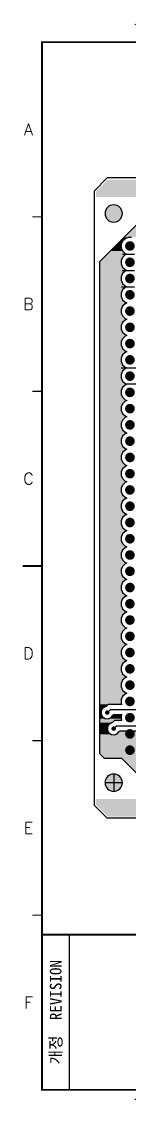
# Model space of a CAD drawing. Extents: x 295 to 953, y 10 to 290.
# Drawn here: x 486.7 to 514.4, y 9.8 to 290.2 of the extents above; entities that cross this region are included whole.
import ezdxf
from ezdxf.enums import TextEntityAlignment as Align

# ---------------------------------------------------------------- set-up
doc = ezdxf.new("R2010")
doc.units = 0
doc.header["$LTSCALE"] = 5
doc.header["$MEASUREMENT"] = 0
doc.linetypes.add('CENTER', pattern=[2, 1.25, -0.25, 0.25, -0.25])
doc.layers.get('0').update_dxf_attribs({"linetype": 'CONTINUOUS', "lineweight": 25})
for name, color, linetype in [('19_SOLD_GBR', 4, 'CONTINUOUS'), ('SHEET', 3, 'CONTINUOUS'), ('문자', 4, 'CONTINUOUS'), ('테두리', 3, 'CONTINUOUS')]:
    doc.layers.add(name, color=color, linetype=linetype)
doc.layers.add('2', color=2, linetype='CENTER', lineweight=13)
doc.styles.add('MARK', font='ARLRDBD.TTF')
doc.styles.get("Standard").update_dxf_attribs({"font": 'simplex.shx'})
doc.styles.add('굴림체', font='')
doc.styles.get('굴림체').set_extended_font_data('GulimChe')

# ---------------------------------------------------------------- blocks, each defined once
blk = doc.blocks.new('B')
at = {"layer": '문자'}
blk.add_hatch(color=256, dxfattribs=at).paths.add_polyline_path([(13.79, 10), (15.31, 6), (16.84, 10)])
at = {"color": 4, "const_width": 0.6}
blk.add_lwpolyline([(48.46, 10.32, 1), (49.06, 10.32, 1)], format="xyb", close=True, dxfattribs=at)
at = {"layer": '문자'}
for p, q in [((10.73, 2), (7.68, 10)), ((7.68, 10), (10.09, 10)), ((11.94, 5.16), (10.09, 10)), ((10.73, 10), (13.15, 10)), ((13.79, 2), (10.73, 10)), ((14.99, 5.16), (13.15, 10)), ((13.79, 10), (16.84, 10)), ((15.31, 6), (13.79, 10)), ((16.84, 10), (15.31, 6)), ((11.94, 5.16), (10.73, 2)), ((14.99, 5.16), (13.79, 2))]:
    blk.add_line(p, q, dxfattribs=at)
at = {"layer": '문자', "style": 'MARK', "oblique": 15}
blk.add_text('WOOJIN', height=6.5, dxfattribs=at).set_placement((36.4, 6), align=Align.MIDDLE_CENTER)
blk = doc.blocks.new('C')
blk.add_line((15, 285), (15, 285))
at = {"layer": '2'}
for p, q in [((252.83, 53.35), (252.83, 44.65)), ((269.53, 49), (248.48, 49))]:
    blk.add_line(p, q, dxfattribs=at)
at = {"layer": 'SHEET'}
for p, q in [((393.14, 60.3), (392.07, 56.28)), ((22, 55), (22, 15)), ((227, 55), (227, 15)), ((247, 55), (247, 22)), ((271, 55), (271, 15)), ((271, 55), (271, 15)), ((333, 55), (333, 15)), ((247, 48), (227, 48)), ((405, 45), (333, 45)), ((333, 43), (247, 43)), ((287, 43), (287, 15)), ((311, 43), (311, 15)), ((333, 36), (247, 36)), ((311, 29), (247, 29)), ((405, 29), (333, 29)), ((396, 29), (396, 15)), ((311, 22), (227, 22))]:
    blk.add_line(p, q, dxfattribs=at)
at = {"layer": 'SHEET', "color": 4}
for p, q in [((258.53, 50.9), (268.03, 51.85)), ((258.53, 50.9), (258.53, 47.1)), ((268.03, 51.85), (268.03, 46.15)), ((258.53, 47.1), (268.03, 46.15))]:
    blk.add_line(p, q, dxfattribs=at)
at = {"layer": 'SHEET'}
for points in [[(333, 55), (380.19, 55), (380.19, 63.49), (333, 63.49)], [(380.19, 55), (405, 55), (405, 63.49), (380.19, 63.49)]]:
    blk.add_lwpolyline(points, close=True, dxfattribs=at)
at = {"layer": 'SHEET', "color": 4}
for radius in [2.85, 1.9]:
    blk.add_circle((252.83, 49), radius, dxfattribs=at)
at = {"layer": 'SHEET'}
blk.add_circle((265.7, 39.32), 3.32, dxfattribs=at)
at = {"layer": '테두리'}
blk.add_line((405, 285), (405, 15), dxfattribs=at)
for points, const_width in [([(210, 290), (210, 285)], 0.5), ([(63.75, 287.5), (63.75, 285)], 0.3), ([(112.5, 287.5), (112.5, 285)], 0.3), ([(161.25, 287.5), (161.25, 285)], 0.3), ([(258.75, 287.5), (258.75, 285)], 0.3), ([(307.5, 287.5), (307.5, 285)], 0.3), ([(356.25, 287.5), (356.25, 285)], 0.3), ([(15, 285), (15, 15), (405, 15), (405, 285), (15, 285)], 0.5), ([(12.5, 240), (15, 240)], 0.3), ([(407.5, 240), (405, 240)], 0.3), ([(12.5, 195), (15, 195)], 0.3), ([(407.5, 195), (405, 195)], 0.3), ([(10, 150), (15, 150)], 0.5), ([(410, 150), (405, 150)], 0.5), ([(12.5, 105), (15, 105)], 0.3), ([(407.5, 105), (405, 105)], 0.3), ([(12.5, 60), (15, 60)], 0.3), ([(407.5, 60), (405, 60)], 0.3), ([(15, 55), (405, 55)], 0.5), ([(63.75, 12.5), (63.75, 15)], 0.3), ([(112.5, 12.5), (112.5, 15)], 0.3), ([(161.25, 12.5), (161.25, 15)], 0.3), ([(210, 10), (210, 15)], 0.5), ([(258.75, 12.5), (258.75, 15)], 0.3), ([(307.5, 12.5), (307.5, 15)], 0.3), ([(356.25, 12.5), (356.25, 15)], 0.3)]:
    blk.add_lwpolyline(points, dxfattribs=dict(at, const_width=const_width))
blk.add_blockref('B', (271, 43))
at = {"layer": '문자'}
for s, p in [('1', (39.38, 288.5)), ('2', (88.12, 288.5)), ('3', (136.88, 288.5)), ('4', (185.62, 288.5)), ('5', (234.38, 288.5)), ('6', (283.12, 288.5)), ('7', (331.88, 288.5)), ('8', (380.62, 288.5)), ('A', (11.5, 262.5)), ('A', (408.5, 262.5)), ('B', (11.5, 217.5)), ('B', (408.5, 217.5)), ('C', (11.5, 172.5)), ('C', (408.5, 172.5)), ('D', (11.5, 127.5)), ('D', (408.5, 127.5)), ('E', (11.5, 82.5)), ('E', (408.5, 82.5)), ('F', (11.5, 37.5)), ('F', (408.5, 37.5)), ('1', (39.38, 11.5)), ('2', (88.12, 11.5)), ('3', (136.88, 11.5)), ('4', (185.62, 11.5)), ('5', (234.38, 11.5)), ('6', (283.12, 11.5)), ('7', (331.88, 11.5)), ('8', (380.62, 11.5))]:
    blk.add_text(s, height=3, dxfattribs=at).set_placement(p, align=Align.MIDDLE)
at = {"layer": '문자', "style": '굴림체'}
for s, height, p in [('SUB-TITLE', 2, (339.77, 61.98)), ('SHEET', 2, (384.24, 61.74)), ('설계 MEMO', 2.5, (237, 51.5)), ('작성일', 2, (279, 41)), ('승   인', 2, (322, 41)), ('DIM.IN mm', 2.85, (259, 39.5)), ('DATE', 2, (279, 38)), ('APPROVED', 2, (322, 38)), ('척도 SCALE', 2.5, (259, 32.5)), ('작  성', 2, (279, 34)), ('DRAWN', 2, (279, 31)), ('설  계', 2, (279, 27)), ('DESIGNED', 2, (279, 24)), ('검  토', 2, (279, 20)), ('CHECKED', 2, (279, 17))]:
    blk.add_text(s, height=height, dxfattribs=at).set_placement(p, align=Align.MIDDLE_CENTER)
blk.add_text('개정  REVISION', height=3, rotation=90, dxfattribs=at).set_placement((18.5, 35), align=Align.MIDDLE_CENTER)
for s, p in [('TITLE', (333.95, 42.05)), ('DWG.NO.', (333.95, 26.15))]:
    blk.add_text(s, height=2, dxfattribs=at).set_placement(p)
at = {"layer": '문자', "style": '굴림체', "width": 0.75}
blk.add_text('공차 적용기준 : WMS C 40201', height=2.85, dxfattribs=at).set_placement((249, 18.5), align=Align.MIDDLE_CENTER)

msp = doc.modelspace()

# ---------------------------------------------------------------- hatches: boundary and pattern name
at = {"linetype": 'Continuous'}
h = msp.add_hatch(color=256, dxfattribs=at)
h.dxf.hatch_style = 1
edge = h.paths.add_edge_path()
edge.add_arc((510.43, 240.84), 2.23, 0, 180)
edge.add_arc((510.43, 240.84), 2.23, 180, 360)
edge = h.paths.add_edge_path()
edge.add_arc((510.43, 94.16), 2.23, 0, 180)
edge.add_arc((510.43, 94.16), 2.23, 180, 360)

# ---------------------------------------------------------------- linework, layer by layer
msp.add_line((491.98, 15), (491.98, 15))
msp.add_line((491.98, 15), (491.98, 15))
at = {"color": 7}
for points, const_width in [([(515.24, 232.46, -1), (514, 232.46, -1)], 1.24), ([(515.24, 228.27, -1), (514, 228.27, -1)], 1.24), ([(515.24, 224.08, -1), (514, 224.08, -1)], 1.24), ([(515.24, 219.89, -1), (514, 219.89, -1)], 1.24), ([(515.24, 215.7, -1), (514, 215.7, -1)], 1.24), ([(515.24, 211.51, -1), (514, 211.51, -1)], 1.24), ([(515.24, 207.31, -1), (514, 207.31, -1)], 1.24), ([(515.24, 203.12, -1), (514, 203.12, -1)], 1.24), ([(515.24, 198.93, -1), (514, 198.93, -1)], 1.24), ([(515.24, 194.74, -1), (514, 194.74, -1)], 1.24), ([(515.24, 190.55, -1), (514, 190.55, -1)], 1.24), ([(515.24, 186.36, -1), (514, 186.36, -1)], 1.24), ([(515.24, 182.17, -1), (514, 182.17, -1)], 1.24), ([(515.24, 177.98, -1), (514, 177.98, -1)], 1.24), ([(515.24, 173.79, -1), (514, 173.79, -1)], 1.24), ([(515.24, 169.6, -1), (514, 169.6, -1)], 1.24), ([(515.24, 165.4, -1), (514, 165.4, -1)], 1.24), ([(515.24, 161.21, -1), (514, 161.21, -1)], 1.24), ([(515.24, 157.02, -1), (514, 157.02, -1)], 1.24), ([(515.24, 152.83, -1), (514, 152.83, -1)], 1.24), ([(515.24, 148.64, -1), (514, 148.64, -1)], 1.24), ([(515.24, 144.45, -1), (514, 144.45, -1)], 1.24), ([(515.24, 140.26, -1), (514, 140.26, -1)], 1.24), ([(515.24, 136.07, -1), (514, 136.07, -1)], 1.24), ([(515.24, 131.88, -1), (514, 131.88, -1)], 1.24), ([(515.24, 127.69, -1), (514, 127.69, -1)], 1.24), ([(515.24, 123.49, -1), (514, 123.49, -1)], 1.24), ([(515.24, 119.3, -1), (514, 119.3, -1)], 1.24), ([(515.24, 115.11, -1), (514, 115.11, -1)], 1.24), ([(509.07, 112.23, -1), (508.49, 112.23, -1)], 0.577), ([(515.24, 110.92, -1), (514, 110.92, -1)], 1.24), ([(510.72, 108.1, -1), (510.14, 108.1, -1)], 0.577), ([(515.24, 106.73, -1), (514, 106.73, -1)], 1.24), ([(515.24, 102.54, -1), (514, 102.54, -1)], 1.24)]:
    msp.add_lwpolyline(points, format="xyb", close=True, dxfattribs=dict(at, const_width=const_width))
at = {"layer": '19_SOLD_GBR', "color": 7}
for p, q in [((508.78, 250), (505.48, 246.7)), ((868.48, 250), (508.78, 250)), ((505.48, 88.3), (505.48, 246.7)), ((506.88, 228.48), (521.63, 243.24)), ((512.73, 233.72), (512.39, 232.9)), ((512.39, 232.9), (512.39, 232.02)), ((513.36, 234.35), (512.73, 233.72)), ((514.17, 234.69), (513.36, 234.35)), ((515.06, 234.69), (514.17, 234.69)), ((512.39, 232.02), (512.73, 231.2)), ((512.66, 230.37), (515.81, 230.37)), ((512.73, 231.2), (513.36, 230.57)), ((513.36, 230.16), (512.73, 229.53)), ((513.36, 230.57), (513.86, 230.37)), ((513.86, 230.37), (513.36, 230.16)), ((506.88, 101.57), (506.88, 228.48)), ((512.73, 229.53), (512.39, 228.71)), ((512.39, 228.71), (512.39, 227.83)), ((512.39, 227.83), (512.73, 227.01)), ((512.73, 225.34), (512.39, 224.52)), ((512.39, 224.52), (512.39, 223.64)), ((512.62, 226.17), (515.81, 226.17)), ((512.73, 227.01), (513.36, 226.38)), ((513.36, 225.97), (512.73, 225.34)), ((513.36, 226.38), (513.86, 226.17)), ((513.86, 226.17), (513.36, 225.97)), ((512.39, 223.64), (512.73, 222.82)), ((512.47, 221.98), (515.81, 221.98)), ((512.73, 222.82), (513.36, 222.19)), ((513.36, 221.78), (512.73, 221.15)), ((513.36, 222.19), (513.86, 221.98)), ((513.86, 221.98), (513.36, 221.78)), ((512.73, 221.15), (512.39, 220.33)), ((512.39, 220.33), (512.39, 219.45)), ((512.39, 219.45), (512.73, 218.63)), ((512.73, 216.96), (512.39, 216.14)), ((512.39, 216.14), (512.39, 215.25)), ((512.73, 218.63), (513.36, 218)), ((513.36, 217.59), (512.73, 216.96)), ((513.36, 218), (513.86, 217.79)), ((513.86, 217.79), (513.36, 217.59)), ((512.39, 215.25), (512.73, 214.43)), ((512.73, 214.43), (513.36, 213.81)), ((513.36, 213.39), (512.73, 212.77)), ((513.36, 213.81), (513.86, 213.6)), ((513.86, 213.6), (513.36, 213.39)), ((512.73, 212.77), (512.39, 211.95)), ((512.39, 211.95), (512.39, 211.06)), ((512.39, 211.06), (512.73, 210.24)), ((512.73, 208.58), (512.39, 207.76)), ((512.39, 207.76), (512.39, 206.87)), ((512.73, 210.24), (513.36, 209.62)), ((513.36, 209.2), (512.73, 208.58)), ((513.36, 209.62), (513.86, 209.41)), ((513.86, 209.41), (513.36, 209.2)), ((512.39, 206.87), (512.73, 206.05)), ((512.73, 206.05), (513.36, 205.43)), ((513.36, 205.01), (512.73, 204.39)), ((513.36, 205.43), (513.86, 205.22)), ((513.86, 205.22), (513.36, 205.01)), ((512.73, 204.39), (512.39, 203.57)), ((512.39, 203.57), (512.39, 202.68)), ((512.39, 202.68), (512.73, 201.86)), ((512.37, 201.03), (516.7, 201.03)), ((512.73, 200.19), (512.39, 199.38)), ((512.39, 199.38), (512.39, 198.49)), ((512.73, 201.86), (513.36, 201.23)), ((513.36, 200.82), (512.73, 200.19)), ((513.36, 201.23), (513.86, 201.03)), ((513.86, 201.03), (513.36, 200.82)), ((512.39, 198.49), (512.73, 197.67)), ((512.73, 197.67), (513.36, 197.04)), ((513.36, 196.63), (512.73, 196)), ((516.75, 196.84), (513.32, 196.84)), ((513.36, 197.04), (513.86, 196.84)), ((513.86, 196.84), (513.36, 196.63)), ((512.73, 196), (512.39, 195.19)), ((512.39, 195.19), (512.39, 194.3)), ((512.39, 194.3), (512.73, 193.48)), ((512.73, 191.81), (512.39, 190.99)), ((512.39, 190.99), (512.39, 190.11)), ((512.73, 193.48), (513.36, 192.85)), ((513.36, 192.44), (512.73, 191.81)), ((513.36, 192.85), (513.86, 192.65)), ((513.86, 192.65), (513.36, 192.44)), ((512.39, 190.11), (512.73, 189.29)), ((512.73, 189.29), (513.36, 188.66)), ((513.36, 188.25), (512.73, 187.62)), ((513.36, 188.66), (513.86, 188.46)), ((513.86, 188.46), (513.36, 188.25)), ((512.73, 187.62), (512.39, 186.8)), ((512.39, 186.8), (512.39, 185.92)), ((512.39, 185.92), (512.73, 185.1)), ((512.73, 183.43), (512.39, 182.61)), ((512.39, 182.61), (512.39, 181.73)), ((512.73, 185.1), (513.36, 184.47)), ((513.36, 184.06), (512.73, 183.43)), ((513.36, 184.47), (513.86, 184.26)), ((513.86, 184.26), (513.36, 184.06)), ((512.39, 181.73), (512.73, 180.91)), ((512.73, 180.91), (513.36, 180.28)), ((513.36, 179.87), (512.73, 179.24)), ((513.36, 180.28), (513.86, 180.07)), ((513.86, 180.07), (513.36, 179.87)), ((512.73, 179.24), (512.39, 178.42)), ((512.39, 178.42), (512.39, 177.54)), ((512.39, 177.54), (512.73, 176.72)), ((512.73, 176.72), (513.36, 176.09)), ((512.73, 175.05), (512.39, 174.23)), ((512.39, 174.23), (512.39, 173.34)), ((513.36, 175.68), (512.73, 175.05)), ((513.36, 176.09), (513.86, 175.88)), ((513.86, 175.88), (513.36, 175.68)), ((512.39, 173.34), (512.73, 172.52)), ((512.73, 172.52), (513.36, 171.9)), ((513.36, 171.48), (512.73, 170.86)), ((513.36, 171.9), (513.86, 171.69)), ((513.86, 171.69), (513.36, 171.48)), ((512.73, 170.86), (512.39, 170.04)), ((512.39, 170.04), (512.39, 169.15)), ((512.39, 169.15), (512.73, 168.33)), ((512.73, 168.33), (513.36, 167.71)), ((512.73, 166.67), (512.39, 165.85)), ((512.39, 165.85), (512.39, 164.96)), ((513.36, 167.29), (512.73, 166.67)), ((513.36, 167.71), (513.86, 167.5)), ((513.86, 167.5), (513.36, 167.29)), ((512.39, 164.96), (512.73, 164.14)), ((512.73, 164.14), (513.36, 163.52)), ((513.36, 163.1), (512.73, 162.48)), ((513.36, 163.52), (513.86, 163.31)), ((513.86, 163.31), (513.36, 163.1)), ((512.73, 162.48), (512.39, 161.66)), ((512.39, 161.66), (512.39, 160.77)), ((512.39, 160.77), (512.73, 159.95)), ((512.73, 159.95), (513.36, 159.32)), ((512.73, 158.28), (512.39, 157.47)), ((512.39, 157.47), (512.39, 156.58)), ((513.36, 158.91), (512.73, 158.28)), ((513.36, 159.32), (513.86, 159.12)), ((513.86, 159.12), (513.36, 158.91)), ((512.39, 156.58), (512.73, 155.76)), ((512.73, 155.76), (513.36, 155.13)), ((513.36, 154.72), (512.73, 154.09)), ((513.36, 155.13), (513.86, 154.93)), ((513.86, 154.93), (513.36, 154.72)), ((512.73, 154.09), (512.39, 153.28)), ((512.39, 153.28), (512.39, 152.39)), ((512.39, 152.39), (512.73, 151.57)), ((512.73, 151.57), (513.36, 150.94)), ((512.73, 149.9), (512.39, 149.08)), ((512.39, 149.08), (512.39, 148.2)), ((513.36, 150.53), (512.73, 149.9)), ((513.36, 150.94), (513.86, 150.74)), ((513.86, 150.74), (513.36, 150.53)), ((512.39, 148.2), (512.73, 147.38)), ((512.73, 147.38), (513.36, 146.75)), ((513.36, 146.34), (512.73, 145.71)), ((513.36, 146.75), (513.86, 146.55)), ((513.86, 146.55), (513.36, 146.34)), ((512.73, 145.71), (512.39, 144.89)), ((512.39, 144.89), (512.39, 144.01)), ((512.39, 144.01), (512.73, 143.19)), ((512.73, 143.19), (513.36, 142.56)), ((512.73, 141.52), (512.39, 140.7)), ((512.39, 140.7), (512.39, 139.82)), ((513.36, 142.15), (512.73, 141.52)), ((513.36, 142.56), (513.86, 142.35)), ((513.86, 142.35), (513.36, 142.15)), ((512.39, 139.82), (512.73, 139)), ((512.73, 139), (513.36, 138.37)), ((513.36, 137.96), (512.73, 137.33)), ((513.36, 138.37), (513.86, 138.16)), ((513.86, 138.16), (513.36, 137.96)), ((512.73, 137.33), (512.39, 136.51)), ((512.39, 136.51), (512.39, 135.63)), ((512.39, 135.63), (512.73, 134.81)), ((512.73, 134.81), (513.36, 134.18)), ((512.73, 133.14), (512.39, 132.32)), ((512.39, 132.32), (512.39, 131.43)), ((513.36, 133.77), (512.73, 133.14)), ((513.36, 134.18), (513.86, 133.97)), ((513.86, 133.97), (513.36, 133.77)), ((512.39, 131.43), (512.73, 130.61)), ((512.73, 130.61), (513.36, 129.99)), ((513.36, 129.57), (512.73, 128.95)), ((513.36, 129.99), (513.86, 129.78)), ((513.86, 129.78), (513.36, 129.57)), ((512.73, 128.95), (512.39, 128.13)), ((512.39, 128.13), (512.39, 127.24)), ((512.39, 127.24), (512.73, 126.42)), ((512.73, 126.42), (513.36, 125.8)), ((512.73, 124.76), (512.39, 123.94)), ((512.39, 123.94), (512.39, 123.05)), ((513.36, 125.38), (512.73, 124.76)), ((513.36, 125.8), (513.86, 125.59)), ((513.86, 125.59), (513.36, 125.38)), ((512.39, 123.05), (512.73, 122.23)), ((512.73, 122.23), (513.36, 121.61)), ((513.36, 121.19), (512.73, 120.57)), ((513.36, 121.61), (513.86, 121.4)), ((513.86, 121.4), (513.36, 121.19)), ((512.73, 120.57), (512.39, 119.75)), ((512.39, 119.75), (512.39, 118.86)), ((512.39, 118.86), (512.73, 118.04)), ((512.73, 118.04), (513.36, 117.41)), ((512.73, 116.37), (512.39, 115.56)), ((512.39, 115.56), (512.39, 114.67)), ((513.36, 117), (512.73, 116.37)), ((513.36, 117.41), (513.86, 117.21)), ((513.86, 117.21), (513.36, 117)), ((507.57, 113.3), (507.21, 112.61)), ((507.21, 112.61), (507.21, 111.84)), ((508.2, 113.73), (507.57, 113.3)), ((508.45, 113.76), (508.2, 113.73)), ((509.02, 114.34), (508.45, 113.76)), ((508.78, 112.23), (509.57, 113.02)), ((512.53, 114.34), (509.02, 114.34)), ((509.57, 113.02), (525.24, 113.02)), ((512.39, 114.67), (512.53, 114.34)), ((507.21, 111.84), (507.57, 111.15)), ((507.57, 111.15), (508.2, 110.72)), ((508.2, 110.72), (508.97, 110.62)), ((508.97, 110.62), (509.69, 110.9)), ((509.85, 109.61), (509.22, 109.17)), ((509.69, 110.9), (510.21, 111.47)), ((510.1, 109.64), (509.85, 109.61)), ((510.61, 110.15), (510.1, 109.64)), ((510.21, 111.47), (510.26, 111.7)), ((510.26, 111.7), (512.53, 111.7)), ((512.53, 110.15), (510.61, 110.15)), ((512.53, 111.7), (512.39, 111.37)), ((512.39, 111.37), (512.39, 110.48)), ((512.39, 110.48), (512.53, 110.15)), ((509.22, 109.17), (508.86, 108.49)), ((508.86, 108.49), (508.86, 107.71)), ((508.86, 107.71), (509.22, 107.03)), ((509.22, 107.03), (509.85, 106.59)), ((509.85, 106.59), (510.62, 106.5)), ((510.43, 108.1), (511.15, 108.83)), ((510.62, 106.5), (511.34, 106.77)), ((511.15, 108.83), (525.18, 108.83)), ((511.34, 106.77), (511.86, 107.35)), ((511.86, 107.35), (511.9, 107.51)), ((511.9, 107.51), (525.72, 107.51)), ((508.02, 100.43), (506.88, 101.57)), ((512.56, 100.43), (508.02, 100.43)), ((521.22, 91.77), (512.56, 100.43)), ((510.43, 96.39), (510.43, 91.93)), ((512.66, 94.16), (508.2, 94.16)), ((508.78, 85), (505.48, 88.3)), ((868.48, 85), (508.78, 85))]:
    msp.add_line(p, q, dxfattribs=at)
for centre, start, end in [((510.43, 240.84), 0, 180), ((510.43, 240.84), 180, 0), ((510.43, 94.16), 0, 180), ((510.43, 94.16), 180, 0)]:
    msp.add_arc(centre, 2.23, start, end, dxfattribs=at)
for points in [[(868.07, 246.53), (868.07, 249.18), (505.89, 246.53), (508.53, 249.18)], [(868.07, 249.18), (867.65, 249.59), (508.53, 249.18), (508.94, 249.59)], [(867.65, 249.59), (867.65, 249.59), (508.94, 249.59), (867.65, 249.59)], [(868.07, 245.05), (868.07, 246.53), (505.89, 245.05), (505.89, 246.53)], [(868.07, 245.05), (868.07, 245.05), (856.93, 245.05), (505.89, 245.05)], [(541.92, 234.69), (547.01, 239.77), (513.09, 234.69), (518.17, 239.77)], [(512.39, 232.02), (512.39, 232.9), (510.42, 232.02), (511.3, 232.9)], [(512.39, 232.9), (512.73, 233.72), (511.3, 232.9), (512.12, 233.72)], [(512.73, 233.72), (513.36, 234.35), (512.12, 233.72), (512.75, 234.35)], [(513.36, 234.35), (514.17, 234.69), (512.75, 234.35), (513.09, 234.69)], [(518.37, 234.69), (518.37, 234.69), (515.06, 234.69), (514.17, 234.69)], [(512.73, 229.53), (513.36, 230.16), (507.93, 229.53), (508.56, 230.16)], [(513.36, 230.16), (513.86, 230.37), (508.56, 230.16), (508.76, 230.37)], [(513.86, 230.37), (513.36, 230.57), (508.76, 230.37), (508.97, 230.57)], [(513.36, 230.57), (512.73, 231.2), (508.97, 230.57), (509.6, 231.2)], [(512.73, 231.2), (512.39, 232.02), (509.6, 231.2), (510.42, 232.02)], [(512.39, 228.48), (512.39, 228.71), (506.88, 228.48), (507.11, 228.71)], [(512.39, 227.83), (512.39, 228.48), (506.88, 227.83), (506.88, 228.48)], [(512.73, 227.01), (512.39, 227.83), (506.88, 227.01), (506.88, 227.83)], [(512.39, 228.71), (512.73, 229.53), (507.11, 228.71), (507.93, 229.53)], [(513.36, 226.38), (512.73, 227.01), (506.88, 226.38), (506.88, 227.01)], [(513.86, 226.17), (513.36, 226.38), (506.88, 226.17), (506.88, 226.38)], [(513.36, 225.97), (513.86, 226.17), (506.88, 225.97), (506.88, 226.17)], [(512.73, 225.34), (513.36, 225.97), (506.88, 225.34), (506.88, 225.97)], [(512.39, 224.52), (512.73, 225.34), (506.88, 224.52), (506.88, 225.34)], [(512.39, 223.64), (512.39, 224.52), (506.88, 223.64), (506.88, 224.52)], [(512.73, 222.82), (512.39, 223.64), (506.88, 222.82), (506.88, 223.64)], [(513.36, 222.19), (512.73, 222.82), (506.88, 222.19), (506.88, 222.82)], [(513.86, 221.98), (513.36, 222.19), (506.88, 221.98), (506.88, 222.19)], [(513.36, 221.78), (513.86, 221.98), (506.88, 221.78), (506.88, 221.98)], [(512.73, 221.15), (513.36, 221.78), (506.88, 221.15), (506.88, 221.78)], [(512.39, 220.33), (512.73, 221.15), (506.88, 220.33), (506.88, 221.15)], [(512.39, 219.45), (512.39, 220.33), (506.88, 219.45), (506.88, 220.33)], [(512.73, 218.63), (512.39, 219.45), (506.88, 218.63), (506.88, 219.45)], [(513.36, 218), (512.73, 218.63), (506.88, 218), (506.88, 218.63)], [(513.86, 217.79), (513.36, 218), (506.88, 217.79), (506.88, 218)], [(513.36, 217.59), (513.86, 217.79), (506.88, 217.59), (506.88, 217.79)], [(512.73, 216.96), (513.36, 217.59), (506.88, 216.96), (506.88, 217.59)], [(512.39, 216.14), (512.73, 216.96), (506.88, 216.14), (506.88, 216.96)], [(512.39, 215.25), (512.39, 216.14), (506.88, 215.25), (506.88, 216.14)], [(512.73, 214.43), (512.39, 215.25), (506.88, 214.43), (506.88, 215.25)], [(513.36, 213.81), (512.73, 214.43), (506.88, 213.81), (506.88, 214.43)], [(513.86, 213.6), (513.36, 213.81), (506.88, 213.6), (506.88, 213.81)], [(513.36, 213.39), (513.86, 213.6), (506.88, 213.39), (506.88, 213.6)], [(512.73, 212.77), (513.36, 213.39), (506.88, 212.77), (506.88, 213.39)], [(512.39, 211.95), (512.73, 212.77), (506.88, 211.95), (506.88, 212.77)], [(512.39, 211.06), (512.39, 211.95), (506.88, 211.06), (506.88, 211.95)], [(512.73, 210.24), (512.39, 211.06), (506.88, 210.24), (506.88, 211.06)], [(513.36, 209.62), (512.73, 210.24), (506.88, 209.62), (506.88, 210.24)], [(513.86, 209.41), (513.36, 209.62), (506.88, 209.41), (506.88, 209.62)], [(513.36, 209.2), (513.86, 209.41), (506.88, 209.2), (506.88, 209.41)], [(512.73, 208.58), (513.36, 209.2), (506.88, 208.58), (506.88, 209.2)], [(512.39, 207.76), (512.73, 208.58), (506.88, 207.76), (506.88, 208.58)], [(512.39, 206.87), (512.39, 207.76), (506.88, 206.87), (506.88, 207.76)], [(512.73, 206.05), (512.39, 206.87), (506.88, 206.05), (506.88, 206.87)], [(513.36, 205.43), (512.73, 206.05), (506.88, 205.43), (506.88, 206.05)], [(513.86, 205.22), (513.36, 205.43), (506.88, 205.22), (506.88, 205.43)], [(513.36, 205.01), (513.86, 205.22), (506.88, 205.01), (506.88, 205.22)], [(512.73, 204.39), (513.36, 205.01), (506.88, 204.39), (506.88, 205.01)], [(512.39, 203.57), (512.73, 204.39), (506.88, 203.57), (506.88, 204.39)], [(512.39, 202.68), (512.39, 203.57), (506.88, 202.68), (506.88, 203.57)], [(512.73, 201.86), (512.39, 202.68), (506.88, 201.86), (506.88, 202.68)], [(513.36, 201.23), (512.73, 201.86), (506.88, 201.23), (506.88, 201.86)], [(513.86, 201.03), (513.36, 201.23), (506.88, 201.03), (506.88, 201.23)], [(513.36, 200.82), (513.86, 201.03), (506.88, 200.82), (506.88, 201.03)], [(512.73, 200.19), (513.36, 200.82), (506.88, 200.19), (506.88, 200.82)], [(512.39, 199.38), (512.73, 200.19), (506.88, 199.38), (506.88, 200.19)], [(512.39, 198.49), (512.39, 199.38), (506.88, 198.49), (506.88, 199.38)], [(512.73, 197.67), (512.39, 198.49), (506.88, 197.67), (506.88, 198.49)], [(513.36, 197.04), (512.73, 197.67), (506.88, 197.04), (506.88, 197.67)], [(513.86, 196.84), (513.36, 197.04), (506.88, 196.84), (506.88, 197.04)], [(513.36, 196.63), (513.86, 196.84), (506.88, 196.63), (506.88, 196.84)], [(512.73, 196), (513.36, 196.63), (506.88, 196), (506.88, 196.63)], [(512.39, 195.19), (512.73, 196), (506.88, 195.19), (506.88, 196)], [(512.39, 194.3), (512.39, 195.19), (506.88, 194.3), (506.88, 195.19)], [(512.73, 193.48), (512.39, 194.3), (506.88, 193.48), (506.88, 194.3)], [(513.36, 192.85), (512.73, 193.48), (506.88, 192.85), (506.88, 193.48)], [(513.86, 192.65), (513.36, 192.85), (506.88, 192.65), (506.88, 192.85)], [(513.36, 192.44), (513.86, 192.65), (506.88, 192.44), (506.88, 192.65)], [(512.73, 191.81), (513.36, 192.44), (506.88, 191.81), (506.88, 192.44)], [(512.39, 190.99), (512.73, 191.81), (506.88, 190.99), (506.88, 191.81)], [(512.39, 190.11), (512.39, 190.99), (506.88, 190.11), (506.88, 190.99)], [(512.73, 189.29), (512.39, 190.11), (506.88, 189.29), (506.88, 190.11)], [(513.36, 188.66), (512.73, 189.29), (506.88, 188.66), (506.88, 189.29)], [(513.86, 188.46), (513.36, 188.66), (506.88, 188.46), (506.88, 188.66)], [(513.36, 188.25), (513.86, 188.46), (506.88, 188.25), (506.88, 188.46)], [(512.73, 187.62), (513.36, 188.25), (506.88, 187.62), (506.88, 188.25)], [(512.39, 186.8), (512.73, 187.62), (506.88, 186.8), (506.88, 187.62)], [(512.39, 185.92), (512.39, 186.8), (506.88, 185.92), (506.88, 186.8)], [(512.73, 185.1), (512.39, 185.92), (506.88, 185.1), (506.88, 185.92)], [(513.36, 184.47), (512.73, 185.1), (506.88, 184.47), (506.88, 185.1)], [(513.86, 184.26), (513.36, 184.47), (506.88, 184.26), (506.88, 184.47)], [(513.36, 184.06), (513.86, 184.26), (506.88, 184.06), (506.88, 184.26)], [(512.73, 183.43), (513.36, 184.06), (506.88, 183.43), (506.88, 184.06)], [(512.39, 182.61), (512.73, 183.43), (506.88, 182.61), (506.88, 183.43)], [(512.39, 181.73), (512.39, 182.61), (506.88, 181.73), (506.88, 182.61)], [(512.73, 180.91), (512.39, 181.73), (506.88, 180.91), (506.88, 181.73)], [(513.36, 180.28), (512.73, 180.91), (506.88, 180.28), (506.88, 180.91)], [(513.86, 180.07), (513.36, 180.28), (506.88, 180.07), (506.88, 180.28)], [(513.36, 179.87), (513.86, 180.07), (506.88, 179.87), (506.88, 180.07)], [(512.73, 179.24), (513.36, 179.87), (506.88, 179.24), (506.88, 179.87)], [(512.39, 178.42), (512.73, 179.24), (506.88, 178.42), (506.88, 179.24)], [(512.39, 177.54), (512.39, 178.42), (506.88, 177.54), (506.88, 178.42)], [(512.73, 176.72), (512.39, 177.54), (506.88, 176.72), (506.88, 177.54)], [(513.36, 176.09), (512.73, 176.72), (506.88, 176.09), (506.88, 176.72)], [(513.86, 175.88), (513.36, 176.09), (506.88, 175.88), (506.88, 176.09)], [(513.36, 175.68), (513.86, 175.88), (506.88, 175.68), (506.88, 175.88)], [(512.73, 175.05), (513.36, 175.68), (506.88, 175.05), (506.88, 175.68)], [(512.39, 174.23), (512.73, 175.05), (506.88, 174.23), (506.88, 175.05)], [(512.39, 173.34), (512.39, 174.23), (506.88, 173.34), (506.88, 174.23)], [(512.73, 172.52), (512.39, 173.34), (506.88, 172.52), (506.88, 173.34)], [(513.36, 171.9), (512.73, 172.52), (506.88, 171.9), (506.88, 172.52)], [(513.86, 171.69), (513.36, 171.9), (506.88, 171.69), (506.88, 171.9)], [(513.36, 171.48), (513.86, 171.69), (506.88, 171.48), (506.88, 171.69)], [(512.73, 170.86), (513.36, 171.48), (506.88, 170.86), (506.88, 171.48)], [(512.39, 170.04), (512.73, 170.86), (506.88, 170.04), (506.88, 170.86)], [(512.39, 169.15), (512.39, 170.04), (506.88, 169.15), (506.88, 170.04)], [(512.73, 168.33), (512.39, 169.15), (506.88, 168.33), (506.88, 169.15)], [(513.36, 167.71), (512.73, 168.33), (506.88, 167.71), (506.88, 168.33)], [(513.86, 167.5), (513.36, 167.71), (506.88, 167.5), (506.88, 167.71)], [(513.36, 167.29), (513.86, 167.5), (506.88, 167.29), (506.88, 167.5)], [(512.73, 166.67), (513.36, 167.29), (506.88, 166.67), (506.88, 167.29)], [(512.39, 165.85), (512.73, 166.67), (506.88, 165.85), (506.88, 166.67)], [(512.39, 164.96), (512.39, 165.85), (506.88, 164.96), (506.88, 165.85)], [(512.73, 164.14), (512.39, 164.96), (506.88, 164.14), (506.88, 164.96)], [(513.36, 163.52), (512.73, 164.14), (506.88, 163.52), (506.88, 164.14)], [(513.86, 163.31), (513.36, 163.52), (506.88, 163.31), (506.88, 163.52)], [(513.36, 163.1), (513.86, 163.31), (506.88, 163.1), (506.88, 163.31)], [(512.73, 162.48), (513.36, 163.1), (506.88, 162.48), (506.88, 163.1)], [(512.39, 161.66), (512.73, 162.48), (506.88, 161.66), (506.88, 162.48)], [(512.39, 160.77), (512.39, 161.66), (506.88, 160.77), (506.88, 161.66)], [(512.73, 159.95), (512.39, 160.77), (506.88, 159.95), (506.88, 160.77)], [(513.36, 159.32), (512.73, 159.95), (506.88, 159.32), (506.88, 159.95)], [(513.86, 159.12), (513.36, 159.32), (506.88, 159.12), (506.88, 159.32)], [(513.36, 158.91), (513.86, 159.12), (506.88, 158.91), (506.88, 159.12)], [(512.73, 158.28), (513.36, 158.91), (506.88, 158.28), (506.88, 158.91)], [(512.39, 157.47), (512.73, 158.28), (506.88, 157.47), (506.88, 158.28)], [(512.39, 156.58), (512.39, 157.47), (506.88, 156.58), (506.88, 157.47)], [(512.73, 155.76), (512.39, 156.58), (506.88, 155.76), (506.88, 156.58)], [(513.36, 155.13), (512.73, 155.76), (506.88, 155.13), (506.88, 155.76)], [(513.86, 154.93), (513.36, 155.13), (506.88, 154.93), (506.88, 155.13)], [(513.36, 154.72), (513.86, 154.93), (506.88, 154.72), (506.88, 154.93)], [(512.73, 154.09), (513.36, 154.72), (506.88, 154.09), (506.88, 154.72)], [(512.39, 153.28), (512.73, 154.09), (506.88, 153.28), (506.88, 154.09)], [(512.39, 152.39), (512.39, 153.28), (506.88, 152.39), (506.88, 153.28)], [(512.73, 151.57), (512.39, 152.39), (506.88, 151.57), (506.88, 152.39)], [(513.36, 150.94), (512.73, 151.57), (506.88, 150.94), (506.88, 151.57)], [(513.86, 150.74), (513.36, 150.94), (506.88, 150.74), (506.88, 150.94)], [(513.36, 150.53), (513.86, 150.74), (506.88, 150.53), (506.88, 150.74)], [(512.73, 149.9), (513.36, 150.53), (506.88, 149.9), (506.88, 150.53)], [(512.39, 149.08), (512.73, 149.9), (506.88, 149.08), (506.88, 149.9)], [(512.39, 148.2), (512.39, 149.08), (506.88, 148.2), (506.88, 149.08)], [(512.73, 147.38), (512.39, 148.2), (506.88, 147.38), (506.88, 148.2)], [(513.36, 146.75), (512.73, 147.38), (506.88, 146.75), (506.88, 147.38)], [(513.86, 146.55), (513.36, 146.75), (506.88, 146.55), (506.88, 146.75)], [(513.36, 146.34), (513.86, 146.55), (506.88, 146.34), (506.88, 146.55)], [(512.73, 145.71), (513.36, 146.34), (506.88, 145.71), (506.88, 146.34)], [(512.39, 144.89), (512.73, 145.71), (506.88, 144.89), (506.88, 145.71)], [(512.39, 144.01), (512.39, 144.89), (506.88, 144.01), (506.88, 144.89)], [(512.73, 143.19), (512.39, 144.01), (506.88, 143.19), (506.88, 144.01)], [(513.36, 142.56), (512.73, 143.19), (506.88, 142.56), (506.88, 143.19)], [(513.86, 142.35), (513.36, 142.56), (506.88, 142.35), (506.88, 142.56)], [(513.36, 142.15), (513.86, 142.35), (506.88, 142.15), (506.88, 142.35)], [(512.73, 141.52), (513.36, 142.15), (506.88, 141.52), (506.88, 142.15)], [(512.39, 140.7), (512.73, 141.52), (506.88, 140.7), (506.88, 141.52)], [(512.39, 139.82), (512.39, 140.7), (506.88, 139.82), (506.88, 140.7)], [(512.73, 139), (512.39, 139.82), (506.88, 139), (506.88, 139.82)], [(513.36, 138.37), (512.73, 139), (506.88, 138.37), (506.88, 139)], [(513.86, 138.16), (513.36, 138.37), (506.88, 138.16), (506.88, 138.37)], [(513.36, 137.96), (513.86, 138.16), (506.88, 137.96), (506.88, 138.16)], [(512.73, 137.33), (513.36, 137.96), (506.88, 137.33), (506.88, 137.96)], [(512.39, 136.51), (512.73, 137.33), (506.88, 136.51), (506.88, 137.33)], [(512.39, 135.63), (512.39, 136.51), (506.88, 135.63), (506.88, 136.51)], [(512.73, 134.81), (512.39, 135.63), (506.88, 134.81), (506.88, 135.63)], [(513.36, 134.18), (512.73, 134.81), (506.88, 134.18), (506.88, 134.81)], [(513.86, 133.97), (513.36, 134.18), (506.88, 133.97), (506.88, 134.18)], [(513.36, 133.77), (513.86, 133.97), (506.88, 133.77), (506.88, 133.97)], [(512.73, 133.14), (513.36, 133.77), (506.88, 133.14), (506.88, 133.77)], [(512.39, 132.32), (512.73, 133.14), (506.88, 132.32), (506.88, 133.14)], [(512.39, 131.43), (512.39, 132.32), (506.88, 131.43), (506.88, 132.32)], [(512.73, 130.61), (512.39, 131.43), (506.88, 130.61), (506.88, 131.43)], [(513.36, 129.99), (512.73, 130.61), (506.88, 129.99), (506.88, 130.61)], [(513.86, 129.78), (513.36, 129.99), (506.88, 129.78), (506.88, 129.99)], [(513.36, 129.57), (513.86, 129.78), (506.88, 129.57), (506.88, 129.78)], [(512.73, 128.95), (513.36, 129.57), (506.88, 128.95), (506.88, 129.57)], [(512.39, 128.13), (512.73, 128.95), (506.88, 128.13), (506.88, 128.95)], [(512.39, 127.24), (512.39, 128.13), (506.88, 127.24), (506.88, 128.13)], [(512.73, 126.42), (512.39, 127.24), (506.88, 126.42), (506.88, 127.24)], [(513.36, 125.8), (512.73, 126.42), (506.88, 125.8), (506.88, 126.42)], [(513.86, 125.59), (513.36, 125.8), (506.88, 125.59), (506.88, 125.8)], [(513.36, 125.38), (513.86, 125.59), (506.88, 125.38), (506.88, 125.59)], [(512.73, 124.76), (513.36, 125.38), (506.88, 124.76), (506.88, 125.38)], [(512.39, 123.94), (512.73, 124.76), (506.88, 123.94), (506.88, 124.76)], [(512.39, 123.05), (512.39, 123.94), (506.88, 123.05), (506.88, 123.94)], [(512.73, 122.23), (512.39, 123.05), (506.88, 122.23), (506.88, 123.05)], [(513.36, 121.61), (512.73, 122.23), (506.88, 121.61), (506.88, 122.23)], [(513.86, 121.4), (513.36, 121.61), (506.88, 121.4), (506.88, 121.61)], [(513.36, 121.19), (513.86, 121.4), (506.88, 121.19), (506.88, 121.4)], [(512.73, 120.57), (513.36, 121.19), (506.88, 120.57), (506.88, 121.19)], [(512.39, 119.75), (512.73, 120.57), (506.88, 119.75), (506.88, 120.57)], [(512.39, 118.86), (512.39, 119.75), (506.88, 118.86), (506.88, 119.75)], [(512.73, 118.04), (512.39, 118.86), (506.88, 118.04), (506.88, 118.86)], [(513.36, 117.41), (512.73, 118.04), (506.88, 117.41), (506.88, 118.04)], [(513.86, 117.21), (513.36, 117.41), (506.88, 117.21), (506.88, 117.41)], [(513.36, 117), (513.86, 117.21), (506.88, 117), (506.88, 117.21)], [(512.73, 116.37), (513.36, 117), (506.88, 116.37), (506.88, 117)], [(512.39, 115.56), (512.73, 116.37), (506.88, 115.56), (506.88, 116.37)], [(512.39, 114.67), (512.39, 115.56), (506.88, 114.67), (506.88, 115.56)], [(512.53, 114.34), (512.39, 114.67), (506.88, 114.34), (506.88, 114.67)], [(508.45, 113.76), (509.02, 114.34), (506.88, 113.76), (506.88, 114.34)], [(508.2, 113.73), (508.45, 113.76), (506.88, 113.73), (506.88, 113.76)], [(507.57, 113.3), (508.2, 113.73), (506.88, 113.3), (506.88, 113.73)], [(507.21, 112.61), (507.57, 113.3), (506.88, 112.61), (506.88, 113.3)], [(507.21, 111.84), (507.21, 112.61), (506.88, 111.84), (506.88, 112.61)], [(507.57, 111.15), (507.21, 111.84), (506.88, 111.15), (506.88, 111.84)], [(508.2, 110.72), (507.57, 111.15), (506.88, 110.72), (506.88, 111.15)], [(508.97, 110.62), (508.2, 110.72), (506.88, 110.62), (506.88, 110.72)], [(512.39, 110.48), (512.39, 110.62), (506.88, 110.48), (506.88, 110.62)], [(512.53, 110.15), (512.39, 110.48), (506.88, 110.15), (506.88, 110.48)], [(510.1, 109.64), (510.61, 110.15), (506.88, 109.64), (506.88, 110.15)], [(509.85, 109.61), (510.1, 109.64), (506.88, 109.61), (506.88, 109.64)], [(509.22, 109.17), (509.85, 109.61), (506.88, 109.17), (506.88, 109.61)], [(512.39, 110.62), (512.39, 110.9), (508.97, 110.62), (509.69, 110.9)], [(512.39, 110.9), (512.39, 111.37), (509.69, 110.9), (510.11, 111.37)], [(512.39, 111.37), (512.44, 111.47), (510.11, 111.37), (510.21, 111.47)], [(512.44, 111.47), (512.53, 111.7), (510.21, 111.47), (510.26, 111.7)], [(512.53, 111.7), (512.53, 111.7), (510.26, 111.7), (512.53, 111.7)], [(508.86, 108.49), (509.22, 109.17), (506.88, 108.49), (506.88, 109.17)], [(508.86, 107.71), (508.86, 108.49), (506.88, 107.71), (506.88, 108.49)], [(509.22, 107.03), (508.86, 107.71), (506.88, 107.03), (506.88, 107.71)], [(509.85, 106.59), (509.22, 107.03), (506.88, 106.59), (506.88, 107.03)], [(510.62, 106.5), (509.85, 106.59), (506.88, 106.5), (506.88, 106.59)], [(551.55, 106.5), (551.41, 106.77), (510.62, 106.5), (511.34, 106.77)], [(551.41, 106.77), (551.35, 106.89), (511.34, 106.77), (511.45, 106.89)], [(551.35, 106.89), (551.35, 107.35), (511.45, 106.89), (511.86, 107.35)], [(551.35, 107.35), (551.35, 107.51), (511.86, 107.35), (511.9, 107.51)], [(551.35, 107.51), (551.35, 107.51), (511.9, 107.51), (525.72, 107.51)], [(551.6, 106.42), (551.55, 106.5), (506.88, 106.42), (506.88, 106.5)], [(551.6, 105.08), (551.6, 106.42), (506.88, 105.08), (506.88, 106.42)], [(552.33, 104.34), (551.6, 105.08), (506.88, 104.34), (506.88, 105.08)], [(527.59, 104.25), (528.36, 104.34), (506.88, 104.25), (506.88, 104.34)], [(526.96, 103.81), (527.59, 104.25), (506.88, 103.81), (506.88, 104.25)], [(526.6, 103.12), (526.96, 103.81), (506.88, 103.12), (506.88, 103.81)], [(526.6, 102.35), (526.6, 103.12), (506.88, 102.35), (506.88, 103.12)], [(526.96, 101.67), (526.6, 102.35), (506.88, 101.67), (506.88, 102.35)], [(527.1, 101.57), (526.96, 101.67), (506.88, 101.57), (506.88, 101.67)], [(527.59, 101.23), (527.1, 101.57), (507.22, 101.23), (506.88, 101.57)], [(528.36, 101.14), (527.59, 101.23), (507.31, 101.14), (507.22, 101.23)], [(545.93, 100.43), (545.23, 101.14), (508.02, 100.43), (507.31, 101.14)], [(545.93, 100.43), (545.93, 100.43), (512.56, 100.43), (508.02, 100.43)], [(550.27, 96.09), (545.93, 100.43), (516.89, 96.09), (512.56, 100.43)], [(868.07, 88.46), (868.07, 89.95), (505.89, 88.46), (505.89, 89.95)], [(868.07, 89.95), (868.07, 89.95), (505.89, 89.95), (856.93, 89.95)], [(868.07, 85.82), (868.07, 88.46), (508.53, 85.82), (505.89, 88.46)], [(867.65, 85.41), (868.07, 85.82), (508.94, 85.41), (508.53, 85.82)]]:
    msp.add_solid(points, dxfattribs=at)

# ---------------------------------------------------------------- block references
msp.add_blockref('C', (476.98, 0))

doc.saveas('drawing.dxf')
